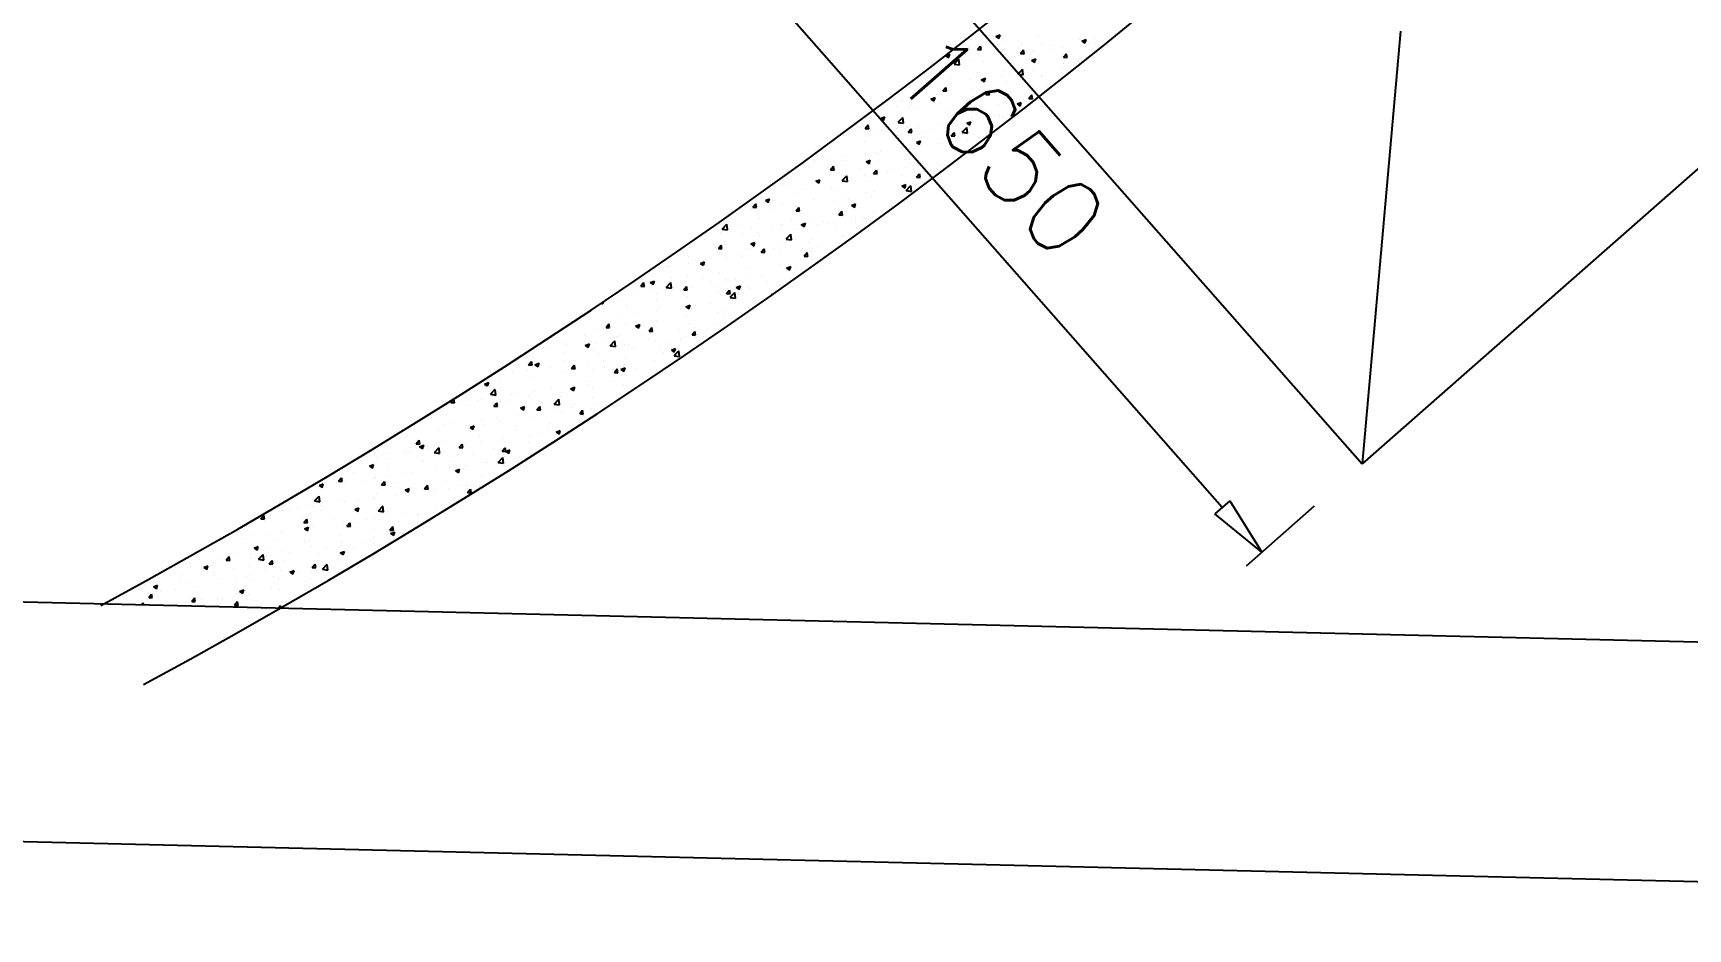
# Model space of a CAD drawing. Header units: millimetres. Extents: x 331487 to 517269, y 198509 to 399936.
# Drawn here: x 443342 to 446105, y 301836 to 303332 of the extents above; entities that cross this region are included whole.
import ezdxf

# ---------------------------------------------------------------- set-up
doc = ezdxf.new("R2010")
doc.units = ezdxf.units.MM
doc.header["$MEASUREMENT"] = 0
doc.layers.add('COLUMN', color=6, linetype='Continuous')
doc.layers.add('FOOTING', color=5, linetype='Continuous')
doc.styles.add('RO', font='romans.shx', dxfattribs={"height": 125})

# ---------------------------------------------------------------- blocks, each defined once
blk = doc.blocks.new('_ClosedBlank')
at = {"color": 0, "linetype": 'ByBlock', "lineweight": -2}
for p, q in [((-1, 0.167), (0, 0)), ((-1, 0.167), (-1, -0.167)), ((0, 0), (-1, -0.167))]:
    blk.add_line(p, q, dxfattribs=at)

msp = doc.modelspace()

# ---------------------------------------------------------------- linework, layer by layer
at = {"layer": 'COLUMN', "color": 2, "linetype": 'Continuous'}
for p, q in [((444908.6, 303320.9), (444908.6, 303320.9)), ((444939, 303316.6), (444939, 303316.6)), ((444949.1, 303326.4), (444956.1, 303329.1)), ((444949.1, 303326.4), (444954.1, 303323.1)), ((444954.1, 303323.1), (444956.1, 303329.1)), ((444960.6, 303328.4), (444960.6, 303328.4)), ((444962.7, 303317.3), (444962.7, 303317.3)), ((445021, 303327.3), (445021, 303327.3)), ((445088.5, 303321.4), (445088.5, 303321.4)), ((445092.8, 303318.4), (445099.8, 303321.1)), ((445092.8, 303318.4), (445097.8, 303315.1)), ((445097.8, 303315.1), (445099.8, 303321.1)), ((445113.1, 303316), (445113.1, 303316)), ((445113.6, 303324.7), (445113.6, 303324.7)), ((444861.4, 303291.5), (444861.4, 303291.5)), ((444865.1, 303294.2), (444872.1, 303296.9)), ((444865.1, 303294.2), (444870.1, 303290.8)), ((444870.1, 303290.8), (444872.1, 303296.9)), ((444879.5, 303280.5), (444887.3, 303288.7)), ((444888.3, 303279.1), (444887.2, 303288.6)), ((444899.3, 303296.5), (444899.3, 303296.5)), ((444904.3, 303307.2), (444904.3, 303307.2)), ((444906.7, 303305.4), (444906.7, 303305.4)), ((444918.6, 303304.5), (444923.4, 303310.2)), ((444918.6, 303304.5), (444924.6, 303304)), ((444924.6, 303304), (444923.4, 303310.2)), ((444959.3, 303295.1), (444959.3, 303295.1)), ((444960.1, 303303.1), (444960.1, 303303.1)), ((444962.5, 303304.8), (444962.5, 303304.8)), ((444986.6, 303295.3), (444986.6, 303295.3)), ((444987.5, 303308.1), (444987.5, 303308.1)), ((444990.3, 303298.2), (444995.1, 303304)), ((444990.3, 303298.2), (444996.3, 303297.7)), ((444992.4, 303314.3), (444992.4, 303314.3)), ((444996.3, 303297.7), (444995.1, 303304)), ((445008.8, 303286.2), (445015.8, 303288.9)), ((445010.7, 303302.1), (445010.7, 303302.1)), ((445013.5, 303300.9), (445013.5, 303300.9)), ((445013.8, 303282.8), (445015.8, 303288.9)), ((445025.4, 303313.1), (445025.4, 303313.1)), ((445044.9, 303305.3), (445044.9, 303305.3)), ((445045.8, 303312.1), (445045.8, 303312.1)), ((445061.2, 303308.5), (445061.2, 303308.5)), ((445062, 303292), (445066.9, 303297.7)), ((445062, 303292), (445068, 303291.4)), ((445068, 303291.4), (445066.8, 303297.7)), ((445066.9, 303298.6), (445066.9, 303298.6)), ((445099.2, 303309.8), (445099.2, 303309.8)), ((445103.3, 303315.3), (445103.3, 303315.3)), ((444856.9, 303281.2), (444856.9, 303281.2)), ((444865.7, 303268), (444865.7, 303268)), ((444870, 303275.3), (444870, 303275.3)), ((444879.4, 303280.4), (444888.3, 303279.1)), ((444907.4, 303287.6), (444907.4, 303287.6)), ((444919.1, 303265.7), (444919.1, 303265.7)), ((444928.3, 303285.3), (444928.3, 303285.3)), ((444936.2, 303265.4), (444936.2, 303265.4)), ((444958.1, 303261.8), (444958.1, 303261.8)), ((444961.2, 303268.7), (444961.2, 303268.7)), ((444972.5, 303263.5), (444972.5, 303263.5)), ((444986.1, 303263.9), (444995, 303262.5)), ((444986.2, 303264), (444994, 303272.1)), ((444995, 303262.5), (444993.9, 303272)), ((444999.1, 303273.7), (444999.1, 303273.7)), ((445008.8, 303286.2), (445013.8, 303282.8)), ((445009.5, 303268.8), (445009.5, 303268.8)), ((445024.8, 303260.3), (445024.8, 303260.3)), ((445025.9, 303261.2), (445025.9, 303261.2)), ((445060, 303275.2), (445060, 303275.2)), ((445062.2, 303282), (445062.2, 303282)), ((445087.2, 303285.3), (445087.2, 303285.3)), ((444804.3, 303240.8), (444804.3, 303240.8)), ((444810.1, 303248.8), (444810.1, 303248.8)), ((444835.1, 303252.1), (444835.1, 303252.1)), ((444855.7, 303247.9), (444855.7, 303247.9)), ((444860.7, 303235.6), (444865.6, 303241.3)), ((444860.7, 303235.6), (444866.7, 303235)), ((444866.7, 303235), (444865.5, 303241.3)), ((444873, 303257.1), (444873, 303257.1)), ((444906.2, 303254.3), (444906.2, 303254.3)), ((444908.2, 303240.3), (444908.2, 303240.3)), ((444924.8, 303253.9), (444931.8, 303256.6)), ((444924.8, 303253.9), (444929.8, 303250.6)), ((444929.8, 303250.6), (444931.8, 303256.6)), ((444932.5, 303229.3), (444937.3, 303235)), ((444938.4, 303228.8), (444937.3, 303235)), ((444966.5, 303250.3), (444966.5, 303250.3)), ((444972.8, 303234.2), (444972.8, 303234.2)), ((445008.2, 303235.5), (445008.2, 303235.5)), ((445035.9, 303242.6), (445035.9, 303242.6)), ((444760.6, 303208), (444760.6, 303208)), ((444783.8, 303209.4), (444783.8, 303209.4)), ((444791.5, 303220.3), (444791.5, 303220.3)), ((444792.9, 303219.1), (444792.9, 303219.1)), ((444803.1, 303207.5), (444803.1, 303207.5)), ((444808.8, 303212.7), (444808.8, 303212.7)), ((444814, 303205.7), (444814, 303205.7)), ((444840.8, 303221.7), (444847.8, 303224.4)), ((444840.8, 303221.7), (444845.7, 303218.3)), ((444845.7, 303218.3), (444847.8, 303224.4)), ((444846.3, 303216.9), (444846.3, 303216.9)), ((444846.7, 303217.6), (444846.7, 303217.6)), ((444849.9, 303230.3), (444849.9, 303230.3)), ((444854.5, 303214.6), (444854.5, 303214.6)), ((444899.7, 303214.6), (444899.7, 303214.6)), ((444905, 303221), (444905, 303221)), ((444909.8, 303226), (444909.8, 303226)), ((444932.5, 303229.3), (444938.4, 303228.8)), ((444934.9, 303229.3), (444934.9, 303229.3)), ((444953, 303212.4), (444953, 303212.4)), ((444956.9, 303228.5), (444956.9, 303228.5)), ((444984.5, 303213.7), (444991.5, 303216.4)), ((444984.5, 303213.7), (444989.5, 303210.3)), ((444989.5, 303210.3), (444991.5, 303216.4)), ((445004.2, 303223), (445009, 303228.8)), ((445004.2, 303223), (445010.2, 303222.5)), ((445010.2, 303222.5), (445009, 303228.7)), ((444731.2, 303172.9), (444736, 303178.6)), ((444737.1, 303172.4), (444736, 303178.6)), ((444751.2, 303200.1), (444751.2, 303200.1)), ((444756.7, 303189.4), (444763.7, 303192.1)), ((444756.7, 303189.4), (444761.7, 303186.1)), ((444761.7, 303186.1), (444763.7, 303192.1)), ((444785.9, 303183), (444794.8, 303181.7)), ((444786, 303183.1), (444793.8, 303191.3)), ((444794.8, 303181.7), (444793.7, 303191.2)), ((444820.4, 303178.2), (444820.4, 303178.2)), ((444853.2, 303181.3), (444853.2, 303181.3)), ((444867.4, 303203.5), (444867.4, 303203.5)), ((444883.5, 303186.5), (444883.5, 303186.5)), ((444900.5, 303181.4), (444907.5, 303184.1)), ((444900.5, 303181.4), (444905.4, 303178.1)), ((444903.7, 303187.7), (444903.7, 303187.7)), ((444904, 303180.6), (444904, 303180.6)), ((444905.4, 303178.1), (444907.5, 303184.1)), ((444908.6, 303189.8), (444908.6, 303189.8)), ((444920.7, 303201.2), (444920.7, 303201.2)), ((444946.4, 303194.8), (444946.4, 303194.8)), ((444955.7, 303195.2), (444955.7, 303195.2)), ((444962.4, 303190.6), (444962.4, 303190.6)), ((444974.1, 303198.9), (444974.1, 303198.9)), ((444694.3, 303161.6), (444694.3, 303161.6)), ((444699.4, 303160.4), (444699.4, 303160.4)), ((444719.6, 303170.6), (444719.6, 303170.6)), ((444729.1, 303150.6), (444729.1, 303150.6)), ((444731.2, 303172.9), (444737.1, 303172.4)), ((444750, 303166.8), (444750, 303166.8)), ((444757.5, 303169.9), (444757.5, 303169.9)), ((444773, 303168.3), (444773, 303168.3)), ((444782.5, 303173.2), (444782.5, 303173.2)), ((444787.4, 303160.6), (444787.4, 303160.6)), ((444801.9, 303174.3), (444801.9, 303174.3)), ((444802.9, 303166.6), (444807.7, 303172.4)), ((444802.9, 303166.6), (444808.9, 303166.1)), ((444808.9, 303166.1), (444807.7, 303172.4)), ((444816.4, 303149.2), (444823.4, 303151.9)), ((444821.4, 303145.8), (444823.4, 303151.9)), ((444826.4, 303166.1), (444826.4, 303166.1)), ((444845.7, 303170.6), (444845.7, 303170.6)), ((444874.6, 303160.3), (444879.4, 303166.1)), ((444874.6, 303160.3), (444880.6, 303159.8)), ((444880.6, 303159.8), (444879.4, 303166.1)), ((444879.8, 303163.8), (444879.8, 303163.8)), ((444882.3, 303150.4), (444882.3, 303150.4)), ((444892.7, 303166.5), (444901.6, 303165.1)), ((444892.8, 303166.6), (444900.6, 303174.7)), ((444901.6, 303165.1), (444900.5, 303174.6)), ((444902.5, 303154.4), (444902.5, 303154.4)), ((444920.1, 303155.4), (444920.1, 303155.4)), ((444928, 303158.7), (444928, 303158.7)), ((444933.1, 303161.5), (444933.1, 303161.5)), ((444668, 303122.2), (444668, 303122.2)), ((444670.8, 303140.6), (444670.8, 303140.6)), ((444698.2, 303127.1), (444698.2, 303127.1)), ((444731.2, 303130.5), (444731.2, 303130.5)), ((444748.7, 303133.5), (444748.7, 303133.5)), ((444753, 303128.6), (444753, 303128.6)), ((444756.2, 303133.8), (444756.2, 303133.8)), ((444794.1, 303138.8), (444794.1, 303138.8)), ((444800.7, 303141), (444800.7, 303141)), ((444811.4, 303138.6), (444811.4, 303138.6)), ((444816.4, 303149.2), (444821.4, 303145.8)), ((444852, 303148), (444852, 303148)), ((444857.2, 303147.1), (444857.2, 303147.1)), ((444869.7, 303148.7), (444869.7, 303148.7)), ((444630.1, 303117.2), (444630.1, 303117.2)), ((444636.4, 303108.6), (444636.4, 303108.6)), ((444646.8, 303121.7), (444646.8, 303121.7)), ((444646.9, 303120), (444646.9, 303120)), ((444667.8, 303108.3), (444667.8, 303108.3)), ((444673.3, 303103.9), (444678.1, 303109.7)), ((444673.3, 303103.9), (444679.3, 303103.4)), ((444679.3, 303103.4), (444678.1, 303109.7)), ((444694.7, 303118.6), (444694.7, 303118.6)), ((444700.1, 303119.5), (444700.1, 303119.5)), ((444721.2, 303106), (444721.2, 303106)), ((444729.9, 303094.3), (444729.9, 303094.3)), ((444732.4, 303116.9), (444739.4, 303119.6)), ((444732.4, 303116.9), (444737.4, 303113.6)), ((444737.4, 303113.6), (444739.4, 303119.6)), ((444745, 303097.7), (444749.8, 303103.4)), ((444745, 303097.7), (444751, 303097.1)), ((444747.5, 303100.2), (444747.5, 303100.2)), ((444751, 303097.1), (444749.8, 303103.4)), ((444753.5, 303117.2), (444753.5, 303117.2)), ((444767.8, 303099.3), (444767.8, 303099.3)), ((444774.6, 303103.8), (444774.6, 303103.8)), ((444799.5, 303107.7), (444799.5, 303107.7)), ((444806.9, 303115), (444806.9, 303115)), ((444816.8, 303091.4), (444821.6, 303097.1)), ((444822.7, 303090.9), (444821.6, 303097.1)), ((444828, 303101.5), (444828, 303101.5)), ((444830.9, 303107.6), (444830.9, 303107.6)), ((444849.6, 303103.6), (444849.6, 303103.6)), ((444850.8, 303114.7), (444850.8, 303114.7)), ((444856, 303110.9), (444856, 303110.9)), ((444860.3, 303112.7), (444860.3, 303112.7)), ((444573.5, 303073.1), (444573.5, 303073.1)), ((444578.8, 303074.4), (444578.8, 303074.4)), ((444593.7, 303079.2), (444593.7, 303079.2)), ((444603.8, 303077.7), (444603.8, 303077.7)), ((444626.9, 303070.9), (444626.9, 303070.9)), ((444641.7, 303082.7), (444641.7, 303082.7)), ((444645.7, 303086.7), (444645.7, 303086.7)), ((444648.4, 303084.7), (444655.4, 303087.3)), ((444648.4, 303084.7), (444653.4, 303081.3)), ((444653.4, 303081.3), (444655.4, 303087.3)), ((444674.6, 303073.6), (444674.6, 303073.6)), ((444680.2, 303068.6), (444680.2, 303068.6)), ((444692.5, 303085.6), (444701.4, 303084.2)), ((444692.6, 303085.7), (444700.4, 303093.8)), ((444697, 303093.8), (444697, 303093.8)), ((444701.4, 303084.2), (444700.3, 303093.7)), ((444704.9, 303091), (444704.9, 303091)), ((444732.9, 303083.6), (444732.9, 303083.6)), ((444746.3, 303066.9), (444746.3, 303066.9)), ((444791.2, 303093.6), (444791.2, 303093.6)), ((444792.1, 303076.7), (444799.1, 303079.3)), ((444792.1, 303076.7), (444797.1, 303073.3)), ((444797.1, 303073.3), (444799.1, 303079.3)), ((444798.2, 303074.4), (444798.2, 303074.4)), ((444799.2, 303069.1), (444808.1, 303067.7)), ((444799.3, 303069.2), (444807.1, 303077.3)), ((444804.6, 303068.2), (444804.6, 303068.2)), ((444808.1, 303067.7), (444807, 303077.2)), ((444816.8, 303091.4), (444822.7, 303090.9)), ((444542, 303039.6), (444542, 303039.6)), ((444543.7, 303041.3), (444548.5, 303047)), ((444543.7, 303041.3), (444549.7, 303040.8)), ((444549.7, 303040.7), (444548.5, 303047)), ((444558, 303053.6), (444558, 303053.6)), ((444564.4, 303052.4), (444571.4, 303055.1)), ((444564.4, 303052.4), (444569.3, 303049.1)), ((444569.3, 303049), (444571.4, 303055.1)), ((444592.5, 303046), (444592.5, 303046)), ((444615.4, 303043.3), (444615.4, 303043.3)), ((444615.5, 303035), (444620.3, 303040.7)), ((444616.3, 303063.6), (444616.3, 303063.6)), ((444621.4, 303034.5), (444620.3, 303040.7)), ((444644.5, 303053.5), (444644.5, 303053.5)), ((444678.6, 303051.6), (444678.6, 303051.6)), ((444695.8, 303060.5), (444695.8, 303060.5)), ((444703.6, 303054.9), (444703.6, 303054.9)), ((444708.1, 303044.4), (444715.1, 303047.1)), ((444708.1, 303044.4), (444713.1, 303041)), ((444713.1, 303041), (444715.1, 303047.1)), ((444733.6, 303066.4), (444733.6, 303066.4)), ((444741.5, 303059.9), (444741.5, 303059.9)), ((444787, 303064.1), (444787, 303064.1)), ((444492.4, 303004.9), (444500.2, 303013)), ((444501.2, 303003.4), (444500.1, 303012.9)), ((444500.6, 303024.3), (444500.6, 303024.3)), ((444552.5, 303035), (444552.5, 303035)), ((444554, 303022), (444554, 303022)), ((444577.5, 303038.3), (444577.5, 303038.3)), ((444591.3, 303012.7), (444591.3, 303012.7)), ((444607.4, 303019.8), (444607.4, 303019.8)), ((444615.5, 303035), (444621.4, 303034.5)), ((444624.1, 303012.1), (444631.1, 303014.8)), ((444624.1, 303012.1), (444629, 303008.8)), ((444629, 303008.8), (444631.1, 303014.8)), ((444643.2, 303020.2), (444643.2, 303020.2)), ((444652.2, 303012.2), (444652.2, 303012.2)), ((444660.8, 303017.5), (444660.8, 303017.5)), ((444670.5, 303013.9), (444670.5, 303013.9)), ((444677.3, 303015.5), (444677.3, 303015.5)), ((444687.2, 303028.7), (444692, 303034.5)), ((444687.2, 303028.7), (444693.2, 303028.2)), ((444693.2, 303028.2), (444692, 303034.5)), ((444694.6, 303027.2), (444694.6, 303027.2)), ((444714.2, 303015.3), (444714.2, 303015.3)), ((444715.2, 303020.4), (444715.2, 303020.4)), ((444728.8, 303024), (444728.8, 303024)), ((444745.1, 303033.6), (444745.1, 303033.6)), ((444463, 302987.2), (444463, 302987.2)), ((444489.4, 302999.2), (444489.4, 302999.2)), ((444492.3, 303004.8), (444501.2, 303003.4)), ((444495.5, 302983.9), (444495.5, 302983.9)), ((444521.7, 303010.9), (444521.7, 303010.9)), ((444526.2, 302995.6), (444526.2, 302995.6)), ((444540.8, 303006.3), (444540.8, 303006.3)), ((444551.2, 302998.9), (444551.2, 302998.9)), ((444553.8, 302993.9), (444553.8, 302993.9)), ((444575.1, 303008.6), (444575.1, 303008.6)), ((444589.1, 303003.8), (444589.1, 303003.8)), ((444599, 302988.2), (444607.9, 302986.8)), ((444599.1, 302988.3), (444606.9, 302996.4)), ((444607.9, 302986.8), (444606.8, 302996.3)), ((444612.2, 303003.9), (444612.2, 303003.9)), ((444628.5, 303006.4), (444628.5, 303006.4)), ((444642, 302986.9), (444642, 302986.9)), ((444681.9, 303004.1), (444681.9, 303004.1)), ((444693.4, 302993.9), (444693.4, 302993.9)), ((444694.4, 302992), (444694.4, 302992)), ((444436.3, 302958.4), (444436.3, 302958.4)), ((444437.2, 302973.9), (444437.2, 302973.9)), ((444480.7, 302973.5), (444480.7, 302973.5)), ((444485.9, 302972.3), (444490.7, 302978.1)), ((444485.9, 302972.3), (444491.9, 302971.8)), ((444488.2, 302965.9), (444488.2, 302965.9)), ((444491.8, 302971.8), (444490.7, 302978.1)), ((444519.5, 302962), (444519.5, 302962)), ((444524.9, 302959.4), (444524.9, 302959.4)), ((444534.1, 302971.2), (444534.1, 302971.2)), ((444539.6, 302973), (444539.6, 302973)), ((444540, 302979.9), (444547, 302982.6)), ((444540, 302979.9), (444545, 302976.5)), ((444545, 302976.5), (444547, 302982.6)), ((444557.6, 302966.1), (444562.4, 302971.8)), ((444557.6, 302966.1), (444563.6, 302965.5)), ((444563.6, 302965.5), (444562.4, 302971.8)), ((444562.8, 302964.4), (444562.8, 302964.4)), ((444577.8, 302972), (444577.8, 302972)), ((444587.5, 302969), (444587.5, 302969)), ((444590.1, 302979.4), (444590.1, 302979.4)), ((444625.9, 302972.7), (444625.9, 302972.7)), ((444629.3, 302959.8), (444634.1, 302965.5)), ((444629.3, 302959.8), (444635.3, 302959.3)), ((444635.3, 302959.3), (444634.1, 302965.5)), ((444636.1, 302982), (444636.1, 302982)), ((444640.9, 302966.7), (444640.9, 302966.7)), ((444651, 302976), (444651, 302976)), ((444688.8, 302981), (444688.8, 302981)), ((444398.8, 302942.8), (444398.8, 302942.8)), ((444402.8, 302941.9), (444402.8, 302941.9)), ((444436.7, 302947.8), (444436.7, 302947.8)), ((444456, 302947.6), (444463, 302950.3)), ((444456, 302947.6), (444461, 302944.3)), ((444461, 302944.3), (444463, 302950.3)), ((444461.2, 302951.9), (444461.2, 302951.9)), ((444487, 302932.6), (444487, 302932.6)), ((444499.9, 302956.1), (444499.9, 302956.1)), ((444538.4, 302939.7), (444538.4, 302939.7)), ((444588.9, 302946.1), (444588.9, 302946.1)), ((444599.6, 302933.3), (444599.6, 302933.3)), ((444599.7, 302939.6), (444606.7, 302942.3)), ((444599.7, 302939.6), (444604.7, 302936.3)), ((444604.7, 302936.3), (444606.7, 302942.3)), ((444616, 302937), (444616, 302937)), ((444624.7, 302936.6), (444624.7, 302936.6)), ((444640.8, 302953.6), (444640.8, 302953.6)), ((444356.3, 302909.7), (444361.1, 302915.4)), ((444356.3, 302909.7), (444362.3, 302909.1)), ((444362.3, 302909.1), (444361.1, 302915.4)), ((444372, 302915.4), (444379, 302918.1)), ((444372, 302915.4), (444377, 302912)), ((444372.5, 302903.4), (444372.5, 302903.4)), ((444375.6, 302913.5), (444375.6, 302913.5)), ((444377, 302912), (444379, 302918.1)), ((444384.6, 302918.7), (444384.6, 302918.7)), ((444398.8, 302907.4), (444407.7, 302906)), ((444398.9, 302907.5), (444406.7, 302915.6)), ((444407.7, 302906), (444406.6, 302915.5)), ((444407.9, 302924.6), (444407.9, 302924.6)), ((444410.4, 302908.4), (444410.4, 302908.4)), ((444428, 302903.4), (444432.8, 302909.1)), ((444428, 302903.4), (444434, 302902.9)), ((444429, 302911.2), (444429, 302911.2)), ((444434, 302902.9), (444432.8, 302909.1)), ((444435.1, 302925.1), (444435.1, 302925.1)), ((444441, 302906.9), (444441, 302906.9)), ((444461.3, 302922.4), (444461.3, 302922.4)), ((444473.6, 302916.7), (444473.6, 302916.7)), ((444482.3, 302908.9), (444482.3, 302908.9)), ((444498.6, 302920), (444498.6, 302920)), ((444499.3, 302917), (444499.3, 302917)), ((444499.7, 302897.1), (444504.6, 302902.9)), ((444505.7, 302896.6), (444504.6, 302902.9)), ((444514.6, 302920.1), (444514.6, 302920.1)), ((444515.7, 302907.4), (444522.7, 302910.1)), ((444515.7, 302907.4), (444520.7, 302904)), ((444520.7, 302904), (444522.7, 302910.1)), ((444535.7, 302906.7), (444535.7, 302906.7)), ((444536.5, 302925), (444536.5, 302925)), ((444537.1, 302906.4), (444537.1, 302906.4)), ((444557.7, 302927), (444557.7, 302927)), ((444568, 302917.9), (444568, 302917.9)), ((444587.7, 302912.8), (444587.7, 302912.8)), ((444290.7, 302881.3), (444292.9, 302879.8)), ((444292.9, 302879.8), (444294.3, 302883.7)), ((444324.4, 302886.9), (444324.4, 302886.9)), ((444332, 302878.4), (444332, 302878.4)), ((444334.6, 302876.1), (444334.6, 302876.1)), ((444347.5, 302900.1), (444347.5, 302900.1)), ((444382.7, 302896.9), (444382.7, 302896.9)), ((444383.3, 302885.5), (444383.3, 302885.5)), ((444388, 302873.8), (444388, 302873.8)), ((444431.7, 302875.1), (444438.7, 302877.8)), ((444431.7, 302875.1), (444436.7, 302871.8)), ((444433.9, 302891.9), (444433.9, 302891.9)), ((444436.7, 302871.8), (444438.7, 302877.8)), ((444447.3, 302877.2), (444447.3, 302877.2)), ((444472.3, 302880.5), (444472.3, 302880.5)), ((444485.8, 302899.4), (444485.8, 302899.4)), ((444499.7, 302897.1), (444505.7, 302896.6)), ((444505.5, 302890.8), (444514.4, 302889.4)), ((444505.6, 302890.9), (444513.4, 302899)), ((444510.2, 302885.5), (444510.2, 302885.5)), ((444514.4, 302889.4), (444513.3, 302898.9)), ((444573.3, 302893.8), (444573.3, 302893.8)), ((444574, 302893.9), (444576.3, 302896.6)), ((444576.5, 302895.6), (444576.3, 302896.6)), ((444258, 302852.3), (444258, 302852.3)), ((444280.1, 302870.9), (444280.1, 302870.9)), ((444298.4, 302840.7), (444303.3, 302846.5)), ((444304.4, 302840.2), (444303.3, 302846.5)), ((444321.2, 302860.6), (444321.2, 302860.6)), ((444346.2, 302863.9), (444346.2, 302863.9)), ((444382.1, 302852.2), (444382.1, 302852.2)), ((444384.1, 302868.9), (444384.1, 302868.9)), ((444432.6, 302858.6), (444432.6, 302858.6)), ((444436.9, 302847.3), (444436.9, 302847.3)), ((444441.4, 302871.5), (444441.4, 302871.5)), ((444483.9, 302846.1), (444483.9, 302846.1)), ((444484.6, 302866.1), (444484.6, 302866.1)), ((444494.7, 302869.3), (444494.7, 302869.3)), ((444495.2, 302857.3), (444495.2, 302857.3)), ((444535.9, 302873.1), (444535.9, 302873.1)), ((444206.2, 302825.3), (444207.5, 302825.1)), ((444207.5, 302825.1), (444207.4, 302826.1)), ((444228.3, 302831.2), (444228.3, 302831.2)), ((444261.7, 302827.2), (444261.7, 302827.2)), ((444278.8, 302837.6), (444278.8, 302837.6)), ((444294.9, 302821.2), (444294.9, 302821.2)), ((444298.4, 302840.7), (444304.4, 302840.2)), ((444305.5, 302810), (444313.2, 302818.2)), ((444315.1, 302825), (444315.1, 302825)), ((444319.9, 302824.5), (444319.9, 302824.5)), ((444320.3, 302827.3), (444320.3, 302827.3)), ((444330.8, 302845.1), (444330.8, 302845.1)), ((444347.7, 302842.9), (444354.7, 302845.6)), ((444347.7, 302842.9), (444352.6, 302839.5)), ((444352.6, 302839.5), (444354.7, 302845.6)), ((444357.8, 302829.5), (444357.8, 302829.5)), ((444368.5, 302822.7), (444368.5, 302822.7)), ((444370.2, 302834.4), (444375, 302840.2)), ((444370.2, 302834.4), (444376.1, 302833.9)), ((444376.1, 302833.9), (444375, 302840.2)), ((444378.6, 302837.3), (444378.6, 302837.3)), ((444380.9, 302818.9), (444380.9, 302818.9)), ((444421, 302837.8), (444421, 302837.8)), ((444421.9, 302820.4), (444421.9, 302820.4)), ((444431.4, 302825.3), (444431.4, 302825.3)), ((444441.9, 302828.2), (444446.7, 302833.9)), ((444441.9, 302828.2), (444447.9, 302827.6)), ((444446, 302841.1), (444446, 302841.1)), ((444447.9, 302827.6), (444446.7, 302833.9)), ((444460.9, 302825.3), (444460.9, 302825.3)), ((444483.4, 302832.8), (444483.4, 302832.8)), ((444175.8, 302790.9), (444175.8, 302790.9)), ((444193.9, 302807.9), (444193.9, 302807.9)), ((444203.6, 302807.2), (444203.6, 302807.2)), ((444227.1, 302797.9), (444227.1, 302797.9)), ((444229.4, 302816), (444229.4, 302816)), ((444231.7, 302812.9), (444231.7, 302812.9)), ((444261.9, 302817.2), (444261.9, 302817.2)), ((444263.6, 302810.6), (444270.6, 302813.3)), ((444263.6, 302810.6), (444268.6, 302807.3)), ((444268.6, 302807.3), (444270.6, 302813.3)), ((444277.6, 302804.3), (444277.6, 302804.3)), ((444282.8, 302813.8), (444282.8, 302813.8)), ((444285.9, 302795.3), (444285.9, 302795.3)), ((444305.4, 302809.9), (444314.2, 302808.6)), ((444314.2, 302808.6), (444313.1, 302818.1)), ((444329.6, 302811.8), (444329.6, 302811.8)), ((444336.2, 302811.5), (444336.2, 302811.5)), ((444344.2, 302805.3), (444344.2, 302805.3)), ((444389.6, 302809.3), (444389.6, 302809.3)), ((444394.7, 302798.4), (444394.7, 302798.4)), ((444402.5, 302815.3), (444402.5, 302815.3)), ((444407.4, 302802.6), (444414.4, 302805.3)), ((444407.4, 302802.6), (444412.3, 302799.3)), ((444412.1, 302793.4), (444421, 302792)), ((444412.2, 302793.5), (444420, 302801.6)), ((444412.3, 302799.3), (444414.4, 302805.3)), ((444419.7, 302801.7), (444419.7, 302801.7)), ((444421, 302792), (444419.9, 302801.5)), ((444443, 302807), (444443, 302807)), ((444142.5, 302765.2), (444142.5, 302765.2)), ((444167.6, 302768.5), (444167.6, 302768.5)), ((444168.9, 302778.1), (444173.7, 302783.8)), ((444168.9, 302778.1), (444174.8, 302777.5)), ((444169.3, 302775.3), (444169.3, 302775.3)), ((444174.8, 302777.5), (444173.7, 302783.8)), ((444179.6, 302778.4), (444186.6, 302781.1)), ((444179.6, 302778.4), (444184.6, 302775)), ((444184.6, 302775), (444186.6, 302781)), ((444188.5, 302778.6), (444188.5, 302778.6)), ((444205.4, 302773.4), (444205.4, 302773.4)), ((444225.9, 302764.6), (444225.9, 302764.6)), ((444227.6, 302785.3), (444227.6, 302785.3)), ((444240.6, 302771.8), (444245.4, 302777.5)), ((444240.6, 302771.8), (444246.6, 302771.3)), ((444241.8, 302776.4), (444241.8, 302776.4)), ((444246.6, 302771.2), (444245.4, 302777.5)), ((444268.6, 302781.8), (444268.6, 302781.8)), ((444276.4, 302771), (444276.4, 302771)), ((444293.6, 302785.1), (444293.6, 302785.1)), ((444295.2, 302774.1), (444295.2, 302774.1)), ((444312.3, 302765.5), (444317.1, 302771.2)), ((444312.3, 302765.5), (444318.3, 302765)), ((444318.3, 302765), (444317.1, 302771.2)), ((444323.3, 302770.4), (444330.3, 302773)), ((444323.3, 302770.4), (444328.3, 302767)), ((444328.3, 302767), (444330.3, 302773)), ((444328.4, 302778.5), (444328.4, 302778.5)), ((444331.5, 302790), (444331.5, 302790)), ((444348.6, 302771.9), (444348.6, 302771.9)), ((444379.7, 302785.6), (444379.7, 302785.6)), ((444382.4, 302770.3), (444382.4, 302770.3)), ((444095.6, 302746.1), (444102.6, 302748.8)), ((444095.6, 302746.1), (444100.6, 302742.8)), ((444100.6, 302742.8), (444102.6, 302748.8)), ((444105.3, 302729.2), (444113.1, 302737.3)), ((444114.1, 302727.7), (444113, 302737.2)), ((444122.6, 302750.1), (444122.6, 302750.1)), ((444174.6, 302757.6), (444174.6, 302757.6)), ((444207.5, 302740.3), (444207.5, 302740.3)), ((444239.3, 302738.1), (444246.3, 302740.8)), ((444239.3, 302738.1), (444244.3, 302734.7)), ((444242.3, 302742.3), (444242.3, 302742.3)), ((444244.3, 302734.7), (444246.3, 302740.8)), ((444265.8, 302750.3), (444265.8, 302750.3)), ((444267.3, 302745.6), (444267.3, 302745.6)), ((444275.2, 302737.8), (444275.2, 302737.8)), ((444305.2, 302750.6), (444305.2, 302750.6)), ((444324.1, 302760.3), (444324.1, 302760.3)), ((444327.1, 302745.3), (444327.1, 302745.3)), ((444368.3, 302758.9), (444368.3, 302758.9)), ((444032.5, 302710.2), (444032.5, 302710.2)), ((444039.3, 302715.4), (444044.1, 302721.1)), ((444039.3, 302715.4), (444045.3, 302714.9)), ((444045.3, 302714.9), (444044.1, 302721.1)), ((444053.1, 302717.4), (444053.1, 302717.4)), ((444062.2, 302732), (444062.2, 302732)), ((444070.9, 302710.4), (444070.9, 302710.4)), ((444083.3, 302718.6), (444083.3, 302718.6)), ((444090.8, 302720.2), (444090.8, 302720.2)), ((444105.2, 302729.1), (444114.1, 302727.7)), ((444111, 302709.1), (444115.8, 302714.9)), ((444111, 302709.1), (444117, 302708.6)), ((444115.6, 302729.8), (444115.6, 302729.8)), ((444117, 302708.6), (444115.8, 302714.8)), ((444116.2, 302725.7), (444116.2, 302725.7)), ((444121.4, 302716.8), (444121.4, 302716.8)), ((444136.7, 302716.4), (444136.7, 302716.4)), ((444141.3, 302729), (444141.3, 302729)), ((444149.1, 302730.3), (444149.1, 302730.3)), ((444155.3, 302705.8), (444162.3, 302708.5)), ((444160.3, 302702.5), (444162.3, 302708.5)), ((444169, 302727.5), (444169, 302727.5)), ((444173.3, 302724.3), (444173.3, 302724.3)), ((444179.1, 302734), (444179.1, 302734)), ((444182.7, 302702.8), (444187.6, 302708.6)), ((444188.7, 302702.3), (444187.6, 302708.6)), ((444190.1, 302714.1), (444190.1, 302714.1)), ((444211.9, 302712.5), (444220.8, 302711.1)), ((444212, 302712.6), (444219.8, 302720.7)), ((444220.8, 302711.1), (444219.7, 302720.6)), ((444222.4, 302725.3), (444222.4, 302725.3)), ((444224.7, 302731.4), (444224.7, 302731.4)), ((444243.5, 302711.8), (444243.5, 302711.8)), ((444275.8, 302723), (444275.8, 302723)), ((444278.9, 302711.2), (444278.9, 302711.2)), ((444296.8, 302709.6), (444296.8, 302709.6)), ((443988.9, 302683.5), (443988.9, 302683.5)), ((444019.6, 302703.4), (444019.6, 302703.4)), ((444042.3, 302681.2), (444042.3, 302681.2)), ((444089.9, 302686.3), (444089.9, 302686.3)), ((444114.9, 302689.6), (444114.9, 302689.6)), ((444120.2, 302683.5), (444120.2, 302683.5)), ((444152.8, 302694.6), (444152.8, 302694.6)), ((444155.3, 302705.8), (444160.3, 302702.5)), ((444172.1, 302691), (444172.1, 302691)), ((444182.7, 302702.8), (444188.7, 302702.3)), ((444203.3, 302680.6), (444203.3, 302680.6)), ((444216, 302702.9), (444216, 302702.9)), ((444223.5, 302698.1), (444223.5, 302698.1)), ((444241, 302706.2), (444241, 302706.2)), ((444254.5, 302696.6), (444259.3, 302702.3)), ((444254.5, 302696.6), (444260.4, 302696)), ((444260.4, 302696), (444259.3, 302702.3)), ((444261.7, 302690.6), (444261.7, 302690.6)), ((444274, 302704.5), (444274, 302704.5)), ((443963.8, 302669.7), (443963.8, 302669.7)), ((443966.4, 302662.6), (443966.4, 302662.6)), ((443988.9, 302673), (443988.9, 302673)), ((444018.3, 302670.1), (444018.3, 302670.1)), ((444026.8, 302678), (444026.8, 302678)), ((444069.7, 302677.1), (444069.7, 302677.1)), ((444071.3, 302673.6), (444078.3, 302676.3)), ((444071.3, 302673.6), (444076.2, 302670.2)), ((444076.2, 302670.2), (444078.3, 302676.3)), ((444086.7, 302660.6), (444086.7, 302660.6)), ((444095.7, 302679), (444095.7, 302679)), ((444126.5, 302655.1), (444126.5, 302655.1)), ((444145, 302670.6), (444145, 302670.6)), ((444149.1, 302676.7), (444149.1, 302676.7)), ((444170.9, 302657.7), (444170.9, 302657.7)), ((444189.7, 302663.4), (444189.7, 302663.4)), ((444202.5, 302674.4), (444202.5, 302674.4)), ((444214.7, 302666.7), (444214.7, 302666.7)), ((444215, 302665.6), (444222, 302668.3)), ((444215, 302665.6), (444220, 302662.2)), ((444219.9, 302662.2), (444222, 302668.3)), ((444222.3, 302664.8), (444222.3, 302664.8)), ((443911.7, 302630.6), (443911.7, 302630.6)), ((443916.1, 302634.6), (443916.1, 302634.6)), ((443937.5, 302630.2), (443937.5, 302630.2)), ((443962.6, 302633.5), (443962.6, 302633.5)), ((443965.2, 302629.3), (443965.2, 302629.3)), ((443969.5, 302632.4), (443969.5, 302632.4)), ((443970.1, 302640.6), (443970.1, 302640.6)), ((443981.4, 302646.4), (443986.3, 302652.2)), ((443981.4, 302646.4), (443987.4, 302645.9)), ((443987.4, 302645.9), (443986.3, 302652.2)), ((443987.2, 302641.3), (443994.2, 302644)), ((443987.2, 302641.3), (443992.2, 302638)), ((443992.2, 302638), (443994.2, 302644)), ((444000.4, 302638.5), (444000.4, 302638.5)), ((444011.7, 302631.7), (444020.6, 302630.3)), ((444011.8, 302631.8), (444019.6, 302639.9)), ((444017.1, 302636.8), (444017.1, 302636.8)), ((444020.6, 302630.3), (444019.5, 302639.8)), ((444022.9, 302630.1), (444022.9, 302630.1)), ((444028.4, 302650.6), (444028.4, 302650.6)), ((444052.3, 302628.6), (444052.3, 302628.6)), ((444053.2, 302640.2), (444058, 302645.9)), ((444053.2, 302640.2), (444059.1, 302639.6)), ((444059.1, 302639.6), (444058, 302645.9)), ((444063.6, 302646.8), (444063.6, 302646.8)), ((444068.5, 302643.8), (444068.5, 302643.8)), ((444076.2, 302627.9), (444076.2, 302627.9)), ((444088.6, 302650.1), (444088.6, 302650.1)), ((444110.7, 302638.6), (444110.7, 302638.6)), ((444119, 302650.2), (444119, 302650.2)), ((444124.9, 302633.9), (444129.7, 302639.6)), ((444124.9, 302633.9), (444130.9, 302633.4)), ((444129.6, 302625.6), (444129.6, 302625.6)), ((444130.9, 302633.4), (444129.7, 302639.6)), ((444131, 302633.3), (444138, 302636)), ((444131, 302633.3), (444135.9, 302630)), ((444135.9, 302630), (444138, 302636)), ((444169, 302648.6), (444169, 302648.6)), ((443877.4, 302598.6), (443877.4, 302598.6)), ((443903.2, 302609.1), (443910.2, 302611.8)), ((443903.2, 302609.1), (443908.2, 302605.7)), ((443908.2, 302605.7), (443910.2, 302611.8)), ((443914.7, 302622.9), (443914.7, 302622.9)), ((443935.7, 302608.6), (443935.7, 302608.6)), ((443937.2, 302621.2), (443937.2, 302621.2)), ((443974.1, 302599.1), (443974.1, 302599.1)), ((443990.6, 302618.9), (443990.6, 302618.9)), ((443994, 302618.6), (443994, 302618.6)), ((444015.9, 302603.5), (444015.9, 302603.5)), ((444037.3, 302607.4), (444037.3, 302607.4)), ((444043.9, 302616.7), (444043.9, 302616.7)), ((444046.9, 302601.1), (444053.9, 302603.8)), ((444046.9, 302601.1), (444051.9, 302597.7)), ((444051.9, 302597.7), (444053.9, 302603.8)), ((444062.3, 302610.7), (444062.3, 302610.7)), ((444067.2, 302610.5), (444067.2, 302610.5)), ((444097.3, 302614.4), (444097.3, 302614.4)), ((444100.2, 302615.7), (444100.2, 302615.7)), ((444117.8, 302616.9), (444117.8, 302616.9)), ((444118.4, 302615.1), (444127.3, 302613.7)), ((444118.5, 302615.2), (444126.3, 302623.3)), ((444127.3, 302613.7), (444126.2, 302623.2)), ((444150.7, 302612.2), (444150.7, 302612.2)), ((444163.4, 302624), (444163.4, 302624)), ((444169.7, 302624.4), (444169.7, 302624.4)), ((443810.2, 302577.5), (443810.2, 302577.5)), ((443810.2, 302575.1), (443810.2, 302575.1)), ((443819.2, 302576.8), (443826.2, 302579.5)), ((443819.2, 302576.8), (443824.2, 302573.5)), ((443824.2, 302573.5), (443826.2, 302579.5)), ((443842.8, 302586.1), (443842.8, 302586.1)), ((443848.1, 302582.5), (443848.1, 302582.5)), ((443851.9, 302583.8), (443856.7, 302589.5)), ((443851.9, 302583.8), (443857.8, 302583.2)), ((443857.8, 302583.2), (443856.7, 302589.5)), ((443862.1, 302582.6), (443862.1, 302582.6)), ((443896.2, 302583.8), (443896.2, 302583.8)), ((443911.2, 302590.8), (443911.2, 302590.8)), ((443913.5, 302589.6), (443913.5, 302589.6)), ((443923.6, 302577.5), (443928.4, 302583.2)), ((443923.6, 302577.5), (443929.6, 302577)), ((443929.6, 302577), (443928.4, 302583.2)), ((443936.3, 302594.1), (443936.3, 302594.1)), ((443949.6, 302581.5), (443949.6, 302581.5)), ((443962.9, 302568.8), (443969.9, 302571.5)), ((443964, 302596), (443964, 302596)), ((443967.9, 302565.5), (443969.9, 302571.5)), ((443973.9, 302573.6), (443973.9, 302573.6)), ((443995.3, 302571.2), (444000.1, 302577)), ((443995.3, 302571.2), (444001.3, 302570.7)), ((444001.3, 302570.7), (444000.1, 302577)), ((444003, 302579.3), (444003, 302579.3)), ((444014.7, 302570.2), (444014.7, 302570.2)), ((444032.2, 302583.6), (444032.2, 302583.6)), ((444036, 302571.3), (444036, 302571.3)), ((444056.3, 302577), (444056.3, 302577)), ((444066, 302577.3), (444066, 302577.3)), ((444067, 302564.9), (444071.9, 302570.7)), ((444073, 302564.4), (444071.9, 302570.7)), ((444073.9, 302576.2), (444073.9, 302576.2)), ((444090.5, 302593.6), (444090.5, 302593.6)), ((443798.9, 302543.6), (443798.9, 302543.6)), ((443811.5, 302550.8), (443820.4, 302549.4)), ((443811.6, 302550.9), (443819.4, 302559)), ((443820.4, 302549.4), (443819.3, 302558.9)), ((443821.8, 302543), (443821.8, 302543)), ((443857.3, 302553.6), (443857.3, 302553.6)), ((443860.9, 302549.3), (443860.9, 302549.3)), ((443884.9, 302551.4), (443884.9, 302551.4)), ((443910, 302554.7), (443910, 302554.7)), ((443912.2, 302556.3), (443912.2, 302556.3)), ((443915.6, 302563.6), (443915.6, 302563.6)), ((443918.3, 302534.4), (443926.1, 302542.5)), ((443927.1, 302532.9), (443926, 302542.4)), ((443947.8, 302559.6), (443947.8, 302559.6)), ((443962.8, 302562.7), (443962.8, 302562.7)), ((443962.9, 302568.8), (443967.9, 302565.5)), ((444011, 302568), (444011, 302568)), ((444067, 302564.9), (444073, 302564.4)), ((443722.3, 302521.1), (443727.1, 302526.8)), ((443722.3, 302521.1), (443728.3, 302520.6)), ((443728.3, 302520.6), (443727.1, 302526.8)), ((443737.7, 302526), (443737.7, 302526)), ((443740.6, 302533.6), (443740.6, 302533.6)), ((443758.4, 302535.4), (443758.4, 302535.4)), ((443758.9, 302534.8), (443758.9, 302534.8)), ((443770, 302537.2), (443770, 302537.2)), ((443783.9, 302538.1), (443783.9, 302538.1)), ((443791, 302523.8), (443791, 302523.8)), ((443794, 302514.8), (443798.8, 302520.6)), ((443794, 302514.8), (443800, 302514.3)), ((443800, 302514.3), (443798.8, 302520.6)), ((443809, 302541.8), (443809, 302541.8)), ((443823.3, 302535), (443823.3, 302535)), ((443844.4, 302521.5), (443844.4, 302521.5)), ((443859.7, 302516), (443859.7, 302516)), ((443865.7, 302508.6), (443870.6, 302514.3)), ((443871.7, 302508), (443870.6, 302514.3)), ((443876.7, 302532.7), (443876.7, 302532.7)), ((443878.9, 302536.6), (443885.9, 302539.3)), ((443878.9, 302536.6), (443883.9, 302533.2)), ((443883.7, 302515.2), (443883.7, 302515.2)), ((443883.9, 302533.2), (443885.9, 302539.3)), ((443897.8, 302519.3), (443897.8, 302519.3)), ((443911, 302523), (443911, 302523)), ((443918.2, 302534.3), (443927.1, 302532.9)), ((443921.5, 302520.2), (443921.5, 302520.2)), ((443930.1, 302530.4), (443930.1, 302530.4)), ((443951.2, 302517), (443951.2, 302517)), ((443961.5, 302529.4), (443961.5, 302529.4)), ((443983.5, 302528.2), (443983.5, 302528.2)), ((443984.7, 302528.5), (443984.7, 302528.5)), ((444009.7, 302531.8), (444009.7, 302531.8)), ((444013.5, 302536.9), (444013.5, 302536.9)), ((443669.4, 302487), (443669.4, 302487)), ((443696.7, 302488.6), (443696.7, 302488.6)), ((443705.9, 302495), (443705.9, 302495)), ((443732.6, 302495.3), (443732.6, 302495.3)), ((443757.2, 302502.1), (443757.2, 302502.1)), ((443757.6, 302498.6), (443757.6, 302498.6)), ((443794.9, 302504.3), (443801.9, 302507)), ((443794.9, 302504.3), (443799.8, 302501)), ((443795.5, 302503.6), (443795.5, 302503.6)), ((443799.8, 302501), (443801.9, 302507)), ((443807.7, 302508.5), (443807.7, 302508.5)), ((443853.1, 302493.9), (443853.1, 302493.9)), ((443858.6, 302511.9), (443858.6, 302511.9)), ((443865.7, 302508.6), (443871.7, 302508)), ((443909.8, 302489.7), (443909.8, 302489.7)), ((443911.4, 302503.9), (443911.4, 302503.9)), ((443937.5, 302502.3), (443942.3, 302508)), ((443937.5, 302502.3), (443943.4, 302501.8)), ((443938.6, 302496.3), (443945.6, 302499)), ((443938.6, 302496.3), (443943.6, 302493)), ((443943.4, 302501.7), (443942.3, 302508)), ((443943.6, 302493), (443945.6, 302499)), ((443960.3, 302496.1), (443960.3, 302496.1)), ((443969.8, 302513.9), (443969.8, 302513.9)), ((443678.2, 302463.9), (443678.2, 302463.9)), ((443704.7, 302461.8), (443704.7, 302461.8)), ((443710.8, 302472.1), (443717.8, 302474.8)), ((443710.8, 302472.1), (443715.8, 302468.7)), ((443715.8, 302468.7), (443717.8, 302474.8)), ((443718.1, 302453.5), (443725.9, 302461.6)), ((443726.9, 302452), (443725.8, 302461.5)), ((443731.3, 302459.2), (443731.3, 302459.2)), ((443736.5, 302473.9), (443736.5, 302473.9)), ((443750.1, 302486.4), (443750.1, 302486.4)), ((443756, 302468.8), (443756, 302468.8)), ((443769.2, 302464.2), (443769.2, 302464.2)), ((443794.8, 302483.9), (443794.8, 302483.9)), ((443803.4, 302484.1), (443803.4, 302484.1)), ((443806.5, 302475.2), (443806.5, 302475.2)), ((443818.8, 302461.9), (443818.8, 302461.9)), ((443832.3, 302472.5), (443832.3, 302472.5)), ((443854.6, 302464.1), (443861.6, 302466.7)), ((443854.6, 302464.1), (443859.5, 302460.7)), ((443856.8, 302481.9), (443856.8, 302481.9)), ((443857.3, 302475.8), (443857.3, 302475.8)), ((443858.5, 302482.7), (443858.5, 302482.7)), ((443859.5, 302460.7), (443861.6, 302466.7)), ((443877.1, 302472), (443877.1, 302472)), ((443895.2, 302480.8), (443895.2, 302480.8)), ((443910.2, 302479.6), (443910.2, 302479.6)), ((443935.4, 302482), (443935.4, 302482)), ((443580.2, 302439.3), (443580.2, 302439.3)), ((443602.2, 302447.9), (443602.2, 302447.9)), ((443605.2, 302442.6), (443605.2, 302442.6)), ((443619.9, 302453.9), (443619.9, 302453.9)), ((443623.8, 302439.8), (443623.8, 302439.8)), ((443626.8, 302439.8), (443633.8, 302442.5)), ((443626.8, 302439.8), (443631.8, 302436.5)), ((443631.8, 302436.5), (443633.8, 302442.5)), ((443643.1, 302447.6), (443643.1, 302447.6)), ((443643.8, 302431.9), (443643.8, 302431.9)), ((443652.7, 302454.3), (443652.7, 302454.3)), ((443664.4, 302452.2), (443669.3, 302457.9)), ((443664.4, 302452.2), (443670.4, 302451.6)), ((443670.4, 302451.6), (443669.3, 302457.9)), ((443677.2, 302437.5), (443677.2, 302437.5)), ((443702.1, 302441.9), (443702.1, 302441.9)), ((443706.3, 302455.9), (443706.3, 302455.9)), ((443718, 302453.4), (443726.9, 302452)), ((443730.6, 302435.3), (443730.6, 302435.3)), ((443736.2, 302445.9), (443741, 302451.6)), ((443736.2, 302445.9), (443742.1, 302445.4)), ((443742.1, 302445.4), (443741, 302451.6)), ((443754.8, 302435.5), (443754.8, 302435.5)), ((443760.5, 302451.9), (443760.5, 302451.9)), ((443770.5, 302431.8), (443777.5, 302434.5)), ((443770.5, 302431.8), (443775.5, 302428.5)), ((443775.5, 302428.4), (443777.5, 302434.5)), ((443784, 302433), (443784, 302433)), ((443805.3, 302441.9), (443805.3, 302441.9)), ((443806, 302433), (443806, 302433)), ((443807.9, 302439.6), (443812.7, 302445.4)), ((443807.9, 302439.6), (443813.9, 302439.1)), ((443813.9, 302439.1), (443812.7, 302445.3)), ((443824.8, 302436.8), (443833.7, 302435.5)), ((443824.9, 302436.9), (443832.7, 302445.1)), ((443831, 302436.3), (443831, 302436.3)), ((443833.7, 302435.5), (443832.6, 302445)), ((443857.2, 302449.4), (443857.2, 302449.4)), ((443868.9, 302441.3), (443868.9, 302441.3)), ((443527.2, 302411.9), (443527.2, 302411.9)), ((443542.8, 302407.6), (443549.8, 302410.2)), ((443542.8, 302407.6), (443547.8, 302404.2)), ((443547.8, 302404.2), (443549.8, 302410.2)), ((443549.7, 302407.5), (443549.7, 302407.5)), ((443585.5, 302421.9), (443585.5, 302421.9)), ((443591.5, 302428.6), (443591.5, 302428.6)), ((443601, 302414.6), (443601, 302414.6)), ((443616.8, 302408.1), (443616.8, 302408.1)), ((443644.9, 302426.4), (443644.9, 302426.4)), ((443651.5, 302421), (443651.5, 302421)), ((443679.9, 302416.4), (443679.9, 302416.4)), ((443698.3, 302424.1), (443698.3, 302424.1)), ((443703.5, 302428.5), (443703.5, 302428.5)), ((443705, 302419.7), (443705, 302419.7)), ((443740.3, 302406.9), (443740.3, 302406.9)), ((443742.9, 302424.7), (443742.9, 302424.7)), ((443751.7, 302421.8), (443751.7, 302421.8)), ((443798.6, 302416.9), (443798.6, 302416.9)), ((443804.1, 302408.6), (443804.1, 302408.6)), ((443805.1, 302419.6), (443805.1, 302419.6)), ((443837.4, 302430.8), (443837.4, 302430.8)), ((443490.7, 302391.5), (443490.7, 302391.5)), ((443497.2, 302393.5), (443497.2, 302393.5)), ((443522.9, 302377.8), (443525.7, 302380.8)), ((443526, 302377.7), (443525.6, 302380.7)), ((443534.9, 302389.5), (443539.7, 302395.2)), ((443534.9, 302389.5), (443540.8, 302389)), ((443540.8, 302389), (443539.7, 302395.2)), ((443550.5, 302391.2), (443550.5, 302391.2)), ((443553.9, 302399.8), (443553.9, 302399.8)), ((443565.4, 302376.9), (443565.4, 302376.9)), ((443578.9, 302403.1), (443578.9, 302403.1)), ((443599.8, 302381.3), (443599.8, 302381.3)), ((443603.9, 302389), (443603.9, 302389)), ((443606.6, 302383.2), (443611.4, 302389)), ((443606.6, 302383.2), (443612.6, 302382.7)), ((443612.6, 302382.7), (443611.4, 302389)), ((443623.7, 302386.9), (443623.7, 302386.9)), ((443650.3, 302387.7), (443650.3, 302387.7)), ((443653.6, 302377), (443653.6, 302377)), ((443657.3, 302386.7), (443657.3, 302386.7)), ((443678.3, 302376.9), (443683.1, 302382.7)), ((443678.3, 302376.9), (443684.3, 302376.4)), ((443678.7, 302380.3), (443678.7, 302380.3)), ((443682, 302396.9), (443682, 302396.9)), ((443684.3, 302376.4), (443683.1, 302382.7)), ((443686.5, 302399.6), (443693.5, 302402.2)), ((443686.5, 302399.6), (443691.5, 302396.2)), ((443691.5, 302396.2), (443693.5, 302402.2)), ((443702.2, 302395.2), (443702.2, 302395.2)), ((443710.7, 302384.4), (443710.7, 302384.4)), ((443716.5, 302385.3), (443716.5, 302385.3)), ((443751.4, 302372.3), (443754.9, 302376.4)), ((443753.6, 302402.2), (443753.6, 302402.2)), ((443755.6, 302372.4), (443754.9, 302376.4)), ((443764.1, 302382.2), (443764.1, 302382.2)), ((443779.7, 302393.6), (443779.7, 302393.6))]:
    msp.add_line(p, q, dxfattribs=at)
at = {"layer": 'COLUMN'}
for p, q in [((411189.9, 303155.4), (449398.6, 302236.5)), ((410789.9, 302764.9), (449403.1, 301836.3))]:
    msp.add_line(p, q, dxfattribs=at)
for radius in [10508.3, 10658.3]:
    msp.add_arc((438443.4, 311612.5), radius, 298.48297, 358.12405, dxfattribs=at)
at = {"layer": 'FOOTING'}
for p in [(444504.1, 303814.2), (446687.1, 303603.5), (445624.8, 303335)]:
    msp.add_line(p, (445560.8, 302612.8), dxfattribs=at)
at = {"layer": 'FOOTING', "color": 4}
for p, q in [((444402.4, 303591.5), (445327, 302540.3)), ((445480.5, 302542.2), (445366.8, 302442.1))]:
    msp.add_line(p, q, dxfattribs=at)

# ---------------------------------------------------------------- block references
at = {"layer": 'FOOTING', "color": 4, "xscale": 100, "yscale": 100, "zscale": 100, "rotation": 311.3361291200561}
msp.add_blockref('_ClosedBlank', (445393.1, 302465.2), dxfattribs=at)

# ---------------------------------------------------------------- texts
at = {"layer": 'FOOTING', "color": 3, "insert": (444956.7, 303146.8), "char_height": 125, "attachment_point": 5, "rotation": 311.3361, "style": 'RO'}
msp.add_mtext('1650', dxfattribs=at)

doc.saveas('drawing.dxf')
